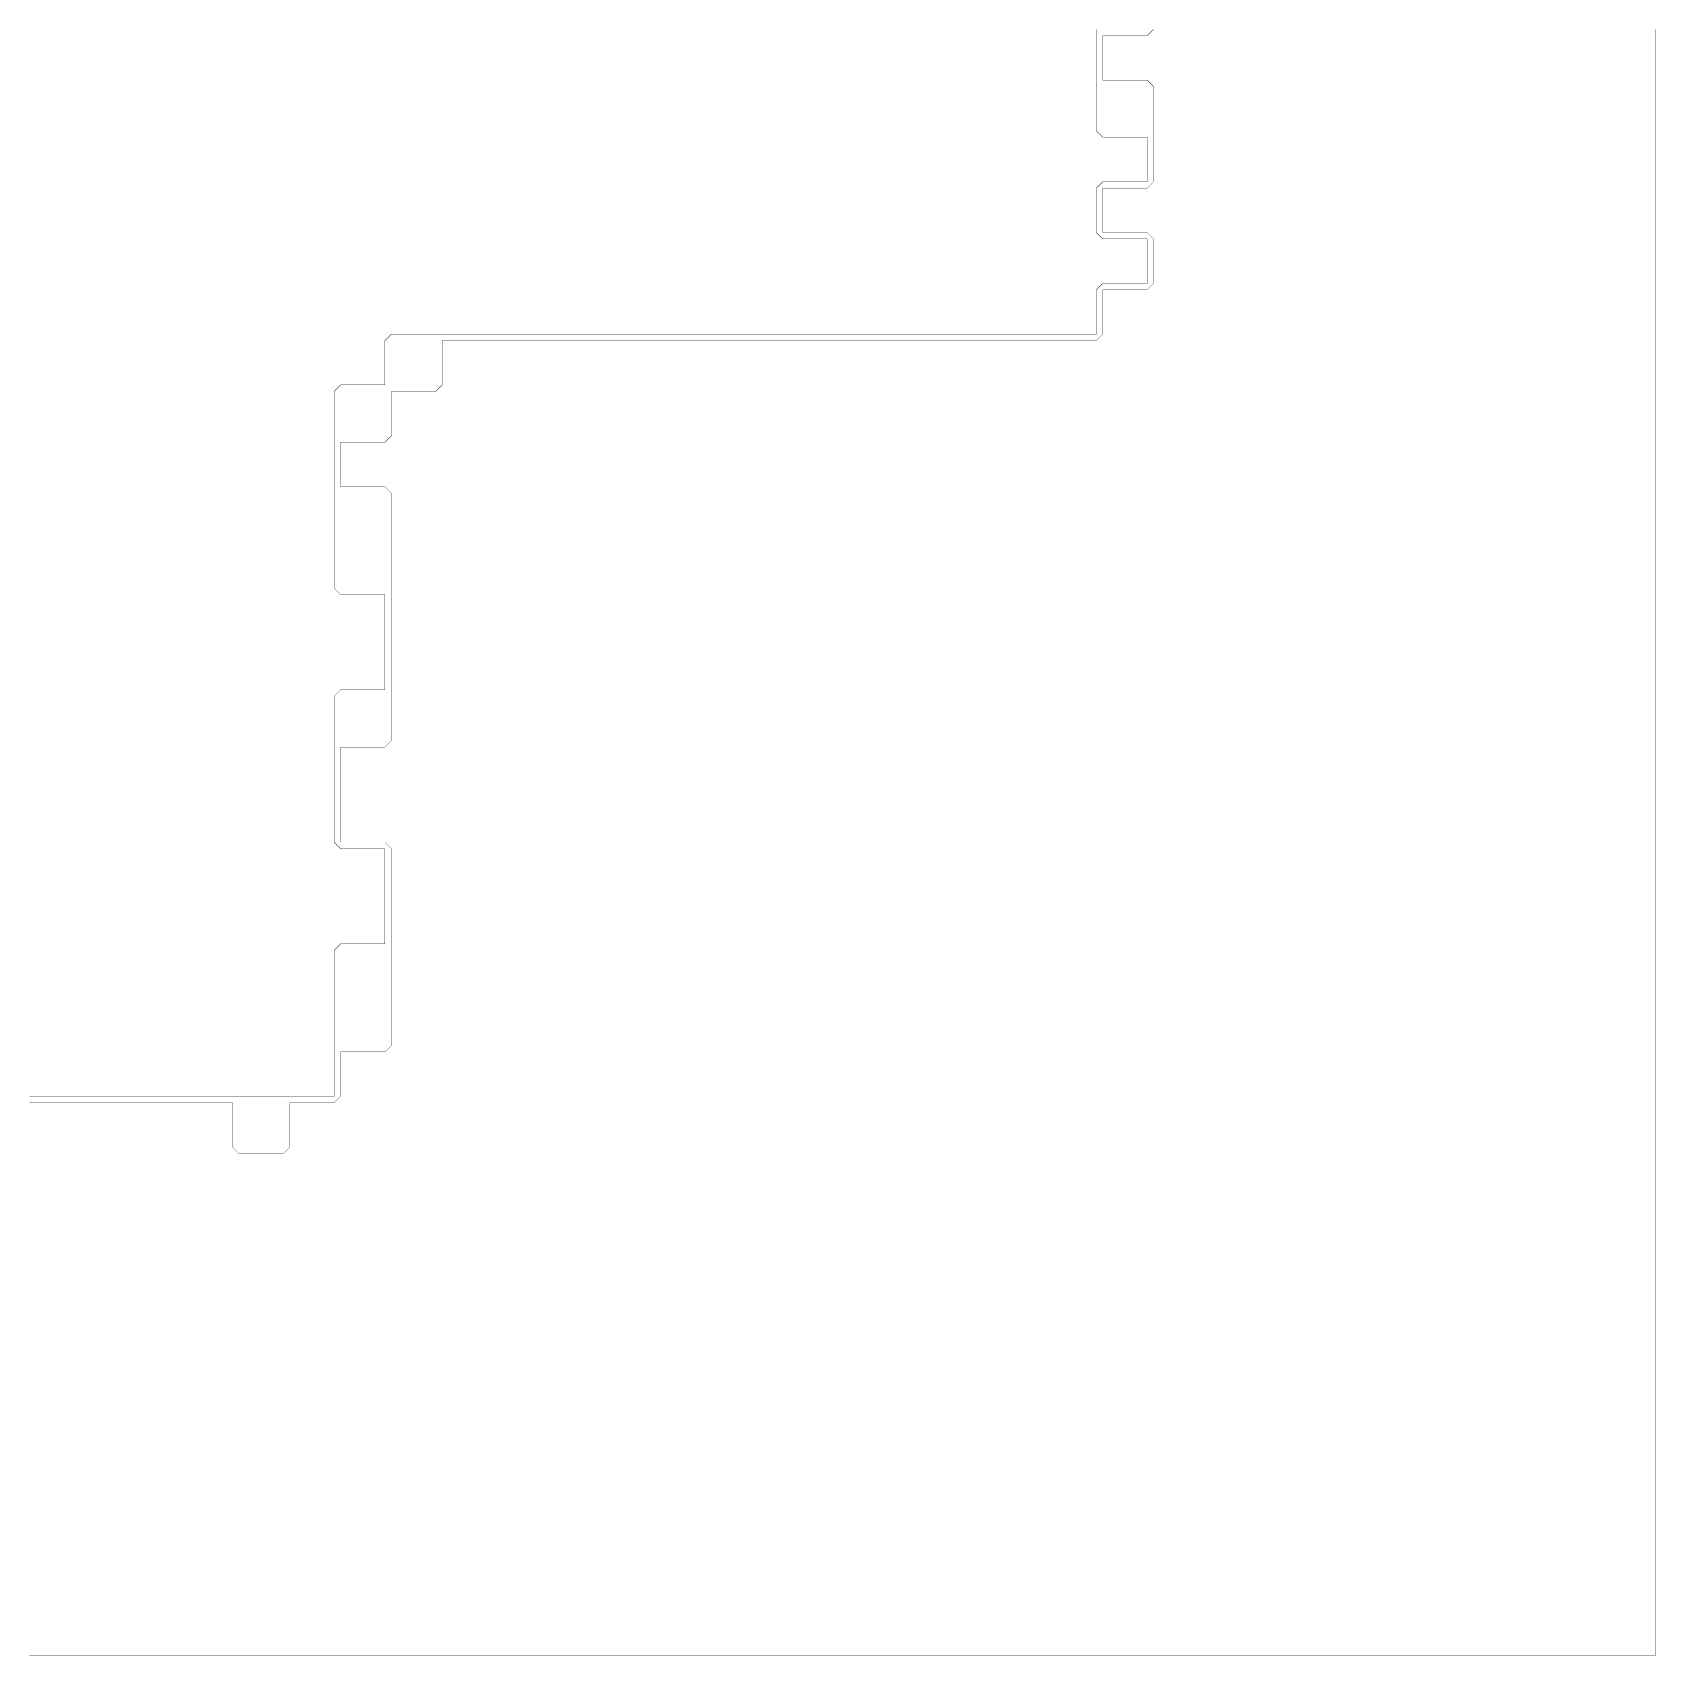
# Model space of a CAD drawing. Header units: metres. Extents: x 0 to 4990, y -4990 to 0.
# Drawn here: x 2495 to 4990, y -4990 to -2495 of the extents above; entities that cross this region are included whole.
import ezdxf

# ---------------------------------------------------------------- set-up
doc = ezdxf.new("R2010")
doc.units = ezdxf.units.M
doc.layers.add('conductor', color=1, linetype='Continuous')
doc.layers.add('substrate', color=5, linetype='Continuous')

msp = doc.modelspace()

# ---------------------------------------------------------------- linework, layer by layer
at = {"layer": 'conductor', "const_width": 0.5}
msp.add_lwpolyline([(2490.234375, -4130.859375), (2500, -4130.859375), (2509.765625, -4130.859375), (2519.53125, -4130.859375), (2529.296875, -4130.859375), (2539.0625, -4130.859375), (2548.828125, -4130.859375), (2558.59375, -4130.859375), (2568.359375, -4130.859375), (2578.125, -4130.859375), (2587.890625, -4130.859375), (2597.65625, -4130.859375), (2607.421875, -4130.859375), (2617.1875, -4130.859375), (2626.953125, -4130.859375), (2636.71875, -4130.859375), (2646.484375, -4130.859375), (2656.25, -4130.859375), (2666.015625, -4130.859375), (2675.78125, -4130.859375), (2685.546875, -4130.859375), (2695.3125, -4130.859375), (2705.078125, -4130.859375), (2714.84375, -4130.859375), (2724.609375, -4130.859375), (2734.375, -4130.859375), (2744.140625, -4130.859375), (2753.90625, -4130.859375), (2763.671875, -4130.859375), (2773.4375, -4130.859375), (2783.203125, -4130.859375), (2792.96875, -4130.859375), (2802.734375, -4130.859375), (2812.5, -4130.859375), (2822.265625, -4130.859375), (2832.03125, -4130.859375), (2841.796875, -4130.859375), (2851.5625, -4130.859375), (2861.328125, -4130.859375), (2871.09375, -4130.859375), (2880.859375, -4130.859375), (2890.625, -4130.859375), (2900.390625, -4130.859375), (2910.15625, -4130.859375), (2919.921875, -4130.859375), (2929.6875, -4130.859375), (2939.453125, -4130.859375), (2949.21875, -4130.859375), (2958.984375, -4130.859375), (2958.984375, -4121.09375), (2958.984375, -4111.328125), (2958.984375, -4101.5625), (2958.984375, -4091.796875), (2958.984375, -4082.03125), (2958.984375, -4072.265625), (2958.984375, -4062.5), (2958.984375, -4052.734375), (2958.984375, -4042.96875), (2958.984375, -4033.203125), (2958.984375, -4023.4375), (2958.984375, -4013.671875), (2958.984375, -4003.90625), (2958.984375, -3994.140625), (2958.984375, -3984.375), (2958.984375, -3974.609375), (2958.984375, -3964.84375), (2958.984375, -3955.078125), (2958.984375, -3945.3125), (2958.984375, -3935.546875), (2958.984375, -3925.78125), (2958.984375, -3916.015625), (2958.984375, -3906.25), (2968.75, -3896.484375), (2978.515625, -3896.484375), (2988.28125, -3896.484375), (2998.046875, -3896.484375), (3007.8125, -3896.484375), (3017.578125, -3896.484375), (3027.34375, -3896.484375), (3037.109375, -3896.484375), (3037.109375, -3886.71875), (3037.109375, -3876.953125), (3037.109375, -3867.1875), (3037.109375, -3857.421875), (3037.109375, -3847.65625), (3037.109375, -3837.890625), (3037.109375, -3828.125), (3037.109375, -3818.359375), (3037.109375, -3808.59375), (3037.109375, -3798.828125), (3037.109375, -3789.0625), (3037.109375, -3779.296875), (3037.109375, -3769.53125), (3037.109375, -3759.765625), (3037.109375, -3750), (3027.34375, -3750), (3017.578125, -3750), (3007.8125, -3750), (2998.046875, -3750), (2988.28125, -3750), (2978.515625, -3750), (2968.75, -3750), (2958.984375, -3740.234375), (2958.984375, -3730.46875), (2958.984375, -3720.703125), (2958.984375, -3710.9375), (2958.984375, -3701.171875), (2958.984375, -3691.40625), (2958.984375, -3681.640625), (2958.984375, -3671.875), (2958.984375, -3662.109375), (2958.984375, -3652.34375), (2958.984375, -3642.578125), (2958.984375, -3632.8125), (2958.984375, -3623.046875), (2958.984375, -3613.28125), (2958.984375, -3603.515625), (2958.984375, -3593.75), (2958.984375, -3583.984375), (2958.984375, -3574.21875), (2958.984375, -3564.453125), (2958.984375, -3554.6875), (2958.984375, -3544.921875), (2958.984375, -3535.15625), (2958.984375, -3525.390625), (2958.984375, -3515.625), (2968.75, -3505.859375), (2978.515625, -3505.859375), (2988.28125, -3505.859375), (2998.046875, -3505.859375), (3007.8125, -3505.859375), (3017.578125, -3505.859375), (3027.34375, -3505.859375), (3037.109375, -3505.859375), (3037.109375, -3496.09375), (3037.109375, -3486.328125), (3037.109375, -3476.5625), (3037.109375, -3466.796875), (3037.109375, -3457.03125), (3037.109375, -3447.265625), (3037.109375, -3437.5), (3037.109375, -3427.734375), (3037.109375, -3417.96875), (3037.109375, -3408.203125), (3037.109375, -3398.4375), (3037.109375, -3388.671875), (3037.109375, -3378.90625), (3037.109375, -3369.140625), (3037.109375, -3359.375), (3027.34375, -3359.375), (3017.578125, -3359.375), (3007.8125, -3359.375), (2998.046875, -3359.375), (2988.28125, -3359.375), (2978.515625, -3359.375), (2968.75, -3359.375), (2958.984375, -3349.609375), (2958.984375, -3339.84375), (2958.984375, -3330.078125), (2958.984375, -3320.3125), (2958.984375, -3310.546875), (2958.984375, -3300.78125), (2958.984375, -3291.015625), (2958.984375, -3281.25), (2958.984375, -3271.484375), (2958.984375, -3261.71875), (2958.984375, -3251.953125), (2958.984375, -3242.1875), (2958.984375, -3232.421875), (2958.984375, -3222.65625), (2958.984375, -3212.890625), (2958.984375, -3203.125), (2958.984375, -3193.359375), (2958.984375, -3183.59375), (2958.984375, -3173.828125), (2958.984375, -3164.0625), (2958.984375, -3154.296875), (2958.984375, -3144.53125), (2958.984375, -3134.765625), (2958.984375, -3125), (2958.984375, -3115.234375), (2958.984375, -3105.46875), (2958.984375, -3095.703125), (2958.984375, -3085.9375), (2958.984375, -3076.171875), (2958.984375, -3066.40625), (2958.984375, -3056.640625), (2958.984375, -3046.875), (2968.75, -3037.109375), (2978.515625, -3037.109375), (2988.28125, -3037.109375), (2998.046875, -3037.109375), (3007.8125, -3037.109375), (3017.578125, -3037.109375), (3027.34375, -3037.109375), (3037.109375, -3037.109375), (3037.109375, -3027.34375), (3037.109375, -3017.578125), (3037.109375, -3007.8125), (3037.109375, -2998.046875), (3037.109375, -2988.28125), (3037.109375, -2978.515625), (3037.109375, -2968.75), (3046.875, -2958.984375), (3056.640625, -2958.984375), (3066.40625, -2958.984375), (3076.171875, -2958.984375), (3085.9375, -2958.984375), (3095.703125, -2958.984375), (3105.46875, -2958.984375), (3115.234375, -2958.984375), (3125, -2958.984375), (3134.765625, -2958.984375), (3144.53125, -2958.984375), (3154.296875, -2958.984375), (3164.0625, -2958.984375), (3173.828125, -2958.984375), (3183.59375, -2958.984375), (3193.359375, -2958.984375), (3203.125, -2958.984375), (3212.890625, -2958.984375), (3222.65625, -2958.984375), (3232.421875, -2958.984375), (3242.1875, -2958.984375), (3251.953125, -2958.984375), (3261.71875, -2958.984375), (3271.484375, -2958.984375), (3281.25, -2958.984375), (3291.015625, -2958.984375), (3300.78125, -2958.984375), (3310.546875, -2958.984375), (3320.3125, -2958.984375), (3330.078125, -2958.984375), (3339.84375, -2958.984375), (3349.609375, -2958.984375), (3359.375, -2958.984375), (3369.140625, -2958.984375), (3378.90625, -2958.984375), (3388.671875, -2958.984375), (3398.4375, -2958.984375), (3408.203125, -2958.984375), (3417.96875, -2958.984375), (3427.734375, -2958.984375), (3437.5, -2958.984375), (3447.265625, -2958.984375), (3457.03125, -2958.984375), (3466.796875, -2958.984375), (3476.5625, -2958.984375), (3486.328125, -2958.984375), (3496.09375, -2958.984375), (3505.859375, -2958.984375), (3515.625, -2958.984375), (3525.390625, -2958.984375), (3535.15625, -2958.984375), (3544.921875, -2958.984375), (3554.6875, -2958.984375), (3564.453125, -2958.984375), (3574.21875, -2958.984375), (3583.984375, -2958.984375), (3593.75, -2958.984375), (3603.515625, -2958.984375), (3613.28125, -2958.984375), (3623.046875, -2958.984375), (3632.8125, -2958.984375), (3642.578125, -2958.984375), (3652.34375, -2958.984375), (3662.109375, -2958.984375), (3671.875, -2958.984375), (3681.640625, -2958.984375), (3691.40625, -2958.984375), (3701.171875, -2958.984375), (3710.9375, -2958.984375), (3720.703125, -2958.984375), (3730.46875, -2958.984375), (3740.234375, -2958.984375), (3750, -2958.984375), (3759.765625, -2958.984375), (3769.53125, -2958.984375), (3779.296875, -2958.984375), (3789.0625, -2958.984375), (3798.828125, -2958.984375), (3808.59375, -2958.984375), (3818.359375, -2958.984375), (3828.125, -2958.984375), (3837.890625, -2958.984375), (3847.65625, -2958.984375), (3857.421875, -2958.984375), (3867.1875, -2958.984375), (3876.953125, -2958.984375), (3886.71875, -2958.984375), (3896.484375, -2958.984375), (3906.25, -2958.984375), (3916.015625, -2958.984375), (3925.78125, -2958.984375), (3935.546875, -2958.984375), (3945.3125, -2958.984375), (3955.078125, -2958.984375), (3964.84375, -2958.984375), (3974.609375, -2958.984375), (3984.375, -2958.984375), (3994.140625, -2958.984375), (4003.90625, -2958.984375), (4013.671875, -2958.984375), (4023.4375, -2958.984375), (4033.203125, -2958.984375), (4042.96875, -2958.984375), (4052.734375, -2958.984375), (4062.5, -2958.984375), (4072.265625, -2958.984375), (4082.03125, -2958.984375), (4091.796875, -2958.984375), (4101.5625, -2958.984375), (4111.328125, -2958.984375), (4121.09375, -2958.984375), (4130.859375, -2958.984375), (4130.859375, -2949.21875), (4130.859375, -2939.453125), (4130.859375, -2929.6875), (4130.859375, -2919.921875), (4130.859375, -2910.15625), (4130.859375, -2900.390625), (4130.859375, -2890.625), (4140.625, -2880.859375), (4150.390625, -2880.859375), (4160.15625, -2880.859375), (4169.921875, -2880.859375), (4179.6875, -2880.859375), (4189.453125, -2880.859375), (4199.21875, -2880.859375), (4208.984375, -2880.859375), (4208.984375, -2871.09375), (4208.984375, -2861.328125), (4208.984375, -2851.5625), (4208.984375, -2841.796875), (4208.984375, -2832.03125), (4208.984375, -2822.265625), (4208.984375, -2812.5), (4199.21875, -2812.5), (4189.453125, -2812.5), (4179.6875, -2812.5), (4169.921875, -2812.5), (4160.15625, -2812.5), (4150.390625, -2812.5), (4140.625, -2812.5), (4130.859375, -2802.734375), (4130.859375, -2792.96875), (4130.859375, -2783.203125), (4130.859375, -2773.4375), (4130.859375, -2763.671875), (4130.859375, -2753.90625), (4130.859375, -2744.140625), (4130.859375, -2734.375), (4140.625, -2724.609375), (4150.390625, -2724.609375), (4160.15625, -2724.609375), (4169.921875, -2724.609375), (4179.6875, -2724.609375), (4189.453125, -2724.609375), (4199.21875, -2724.609375), (4208.984375, -2724.609375), (4208.984375, -2714.84375), (4208.984375, -2705.078125), (4208.984375, -2695.3125), (4208.984375, -2685.546875), (4208.984375, -2675.78125), (4208.984375, -2666.015625), (4208.984375, -2656.25), (4199.21875, -2656.25), (4189.453125, -2656.25), (4179.6875, -2656.25), (4169.921875, -2656.25), (4160.15625, -2656.25), (4150.390625, -2656.25), (4140.625, -2656.25), (4130.859375, -2646.484375), (4130.859375, -2636.71875), (4130.859375, -2626.953125), (4130.859375, -2617.1875), (4130.859375, -2607.421875), (4130.859375, -2597.65625), (4130.859375, -2587.890625), (4130.859375, -2578.125), (4130.859375, -2568.359375), (4130.859375, -2558.59375), (4130.859375, -2548.828125), (4130.859375, -2539.0625), (4130.859375, -2529.296875), (4130.859375, -2519.53125), (4130.859375, -2509.765625), (4130.859375, -2500), (4130.859375, -2490.234375)], dxfattribs=at)
at = {"layer": 'substrate', "const_width": 0.5}
for points in [[(2490.234375, -4990.234375), (2500, -4990.234375), (2509.765625, -4990.234375), (2519.53125, -4990.234375), (2529.296875, -4990.234375), (2539.0625, -4990.234375), (2548.828125, -4990.234375), (2558.59375, -4990.234375), (2568.359375, -4990.234375), (2578.125, -4990.234375), (2587.890625, -4990.234375), (2597.65625, -4990.234375), (2607.421875, -4990.234375), (2617.1875, -4990.234375), (2626.953125, -4990.234375), (2636.71875, -4990.234375), (2646.484375, -4990.234375), (2656.25, -4990.234375), (2666.015625, -4990.234375), (2675.78125, -4990.234375), (2685.546875, -4990.234375), (2695.3125, -4990.234375), (2705.078125, -4990.234375), (2714.84375, -4990.234375), (2724.609375, -4990.234375), (2734.375, -4990.234375), (2744.140625, -4990.234375), (2753.90625, -4990.234375), (2763.671875, -4990.234375), (2773.4375, -4990.234375), (2783.203125, -4990.234375), (2792.96875, -4990.234375), (2802.734375, -4990.234375), (2812.5, -4990.234375), (2822.265625, -4990.234375), (2832.03125, -4990.234375), (2841.796875, -4990.234375), (2851.5625, -4990.234375), (2861.328125, -4990.234375), (2871.09375, -4990.234375), (2880.859375, -4990.234375), (2890.625, -4990.234375), (2900.390625, -4990.234375), (2910.15625, -4990.234375), (2919.921875, -4990.234375), (2929.6875, -4990.234375), (2939.453125, -4990.234375), (2949.21875, -4990.234375), (2958.984375, -4990.234375), (2968.75, -4990.234375), (2978.515625, -4990.234375), (2988.28125, -4990.234375), (2998.046875, -4990.234375), (3007.8125, -4990.234375), (3017.578125, -4990.234375), (3027.34375, -4990.234375), (3037.109375, -4990.234375), (3046.875, -4990.234375), (3056.640625, -4990.234375), (3066.40625, -4990.234375), (3076.171875, -4990.234375), (3085.9375, -4990.234375), (3095.703125, -4990.234375), (3105.46875, -4990.234375), (3115.234375, -4990.234375), (3125, -4990.234375), (3134.765625, -4990.234375), (3144.53125, -4990.234375), (3154.296875, -4990.234375), (3164.0625, -4990.234375), (3173.828125, -4990.234375), (3183.59375, -4990.234375), (3193.359375, -4990.234375), (3203.125, -4990.234375), (3212.890625, -4990.234375), (3222.65625, -4990.234375), (3232.421875, -4990.234375), (3242.1875, -4990.234375), (3251.953125, -4990.234375), (3261.71875, -4990.234375), (3271.484375, -4990.234375), (3281.25, -4990.234375), (3291.015625, -4990.234375), (3300.78125, -4990.234375), (3310.546875, -4990.234375), (3320.3125, -4990.234375), (3330.078125, -4990.234375), (3339.84375, -4990.234375), (3349.609375, -4990.234375), (3359.375, -4990.234375), (3369.140625, -4990.234375), (3378.90625, -4990.234375), (3388.671875, -4990.234375), (3398.4375, -4990.234375), (3408.203125, -4990.234375), (3417.96875, -4990.234375), (3427.734375, -4990.234375), (3437.5, -4990.234375), (3447.265625, -4990.234375), (3457.03125, -4990.234375), (3466.796875, -4990.234375), (3476.5625, -4990.234375), (3486.328125, -4990.234375), (3496.09375, -4990.234375), (3505.859375, -4990.234375), (3515.625, -4990.234375), (3525.390625, -4990.234375), (3535.15625, -4990.234375), (3544.921875, -4990.234375), (3554.6875, -4990.234375), (3564.453125, -4990.234375), (3574.21875, -4990.234375), (3583.984375, -4990.234375), (3593.75, -4990.234375), (3603.515625, -4990.234375), (3613.28125, -4990.234375), (3623.046875, -4990.234375), (3632.8125, -4990.234375), (3642.578125, -4990.234375), (3652.34375, -4990.234375), (3662.109375, -4990.234375), (3671.875, -4990.234375), (3681.640625, -4990.234375), (3691.40625, -4990.234375), (3701.171875, -4990.234375), (3710.9375, -4990.234375), (3720.703125, -4990.234375), (3730.46875, -4990.234375), (3740.234375, -4990.234375), (3750, -4990.234375), (3759.765625, -4990.234375), (3769.53125, -4990.234375), (3779.296875, -4990.234375), (3789.0625, -4990.234375), (3798.828125, -4990.234375), (3808.59375, -4990.234375), (3818.359375, -4990.234375), (3828.125, -4990.234375), (3837.890625, -4990.234375), (3847.65625, -4990.234375), (3857.421875, -4990.234375), (3867.1875, -4990.234375), (3876.953125, -4990.234375), (3886.71875, -4990.234375), (3896.484375, -4990.234375), (3906.25, -4990.234375), (3916.015625, -4990.234375), (3925.78125, -4990.234375), (3935.546875, -4990.234375), (3945.3125, -4990.234375), (3955.078125, -4990.234375), (3964.84375, -4990.234375), (3974.609375, -4990.234375), (3984.375, -4990.234375), (3994.140625, -4990.234375), (4003.90625, -4990.234375), (4013.671875, -4990.234375), (4023.4375, -4990.234375), (4033.203125, -4990.234375), (4042.96875, -4990.234375), (4052.734375, -4990.234375), (4062.5, -4990.234375), (4072.265625, -4990.234375), (4082.03125, -4990.234375), (4091.796875, -4990.234375), (4101.5625, -4990.234375), (4111.328125, -4990.234375), (4121.09375, -4990.234375), (4130.859375, -4990.234375), (4140.625, -4990.234375), (4150.390625, -4990.234375), (4160.15625, -4990.234375), (4169.921875, -4990.234375), (4179.6875, -4990.234375), (4189.453125, -4990.234375), (4199.21875, -4990.234375), (4208.984375, -4990.234375), (4218.75, -4990.234375), (4228.515625, -4990.234375), (4238.28125, -4990.234375), (4248.046875, -4990.234375), (4257.8125, -4990.234375), (4267.578125, -4990.234375), (4277.34375, -4990.234375), (4287.109375, -4990.234375), (4296.875, -4990.234375), (4306.640625, -4990.234375), (4316.40625, -4990.234375), (4326.171875, -4990.234375), (4335.9375, -4990.234375), (4345.703125, -4990.234375), (4355.46875, -4990.234375), (4365.234375, -4990.234375), (4375, -4990.234375), (4384.765625, -4990.234375), (4394.53125, -4990.234375), (4404.296875, -4990.234375), (4414.0625, -4990.234375), (4423.828125, -4990.234375), (4433.59375, -4990.234375), (4443.359375, -4990.234375), (4453.125, -4990.234375), (4462.890625, -4990.234375), (4472.65625, -4990.234375), (4482.421875, -4990.234375), (4492.1875, -4990.234375), (4501.953125, -4990.234375), (4511.71875, -4990.234375), (4521.484375, -4990.234375), (4531.25, -4990.234375), (4541.015625, -4990.234375), (4550.78125, -4990.234375), (4560.546875, -4990.234375), (4570.3125, -4990.234375), (4580.078125, -4990.234375), (4589.84375, -4990.234375), (4599.609375, -4990.234375), (4609.375, -4990.234375), (4619.140625, -4990.234375), (4628.90625, -4990.234375), (4638.671875, -4990.234375), (4648.4375, -4990.234375), (4658.203125, -4990.234375), (4667.96875, -4990.234375), (4677.734375, -4990.234375), (4687.5, -4990.234375), (4697.265625, -4990.234375), (4707.03125, -4990.234375), (4716.796875, -4990.234375), (4726.5625, -4990.234375), (4736.328125, -4990.234375), (4746.09375, -4990.234375), (4755.859375, -4990.234375), (4765.625, -4990.234375), (4775.390625, -4990.234375), (4785.15625, -4990.234375), (4794.921875, -4990.234375), (4804.6875, -4990.234375), (4814.453125, -4990.234375), (4824.21875, -4990.234375), (4833.984375, -4990.234375), (4843.75, -4990.234375), (4853.515625, -4990.234375), (4863.28125, -4990.234375), (4873.046875, -4990.234375), (4882.8125, -4990.234375), (4892.578125, -4990.234375), (4902.34375, -4990.234375), (4912.109375, -4990.234375), (4921.875, -4990.234375), (4931.640625, -4990.234375), (4941.40625, -4990.234375), (4951.171875, -4990.234375), (4960.9375, -4990.234375), (4970.703125, -4990.234375), (4980.46875, -4990.234375), (4990.234375, -4990.234375), (4990.234375, -4980.46875), (4990.234375, -4970.703125), (4990.234375, -4960.9375), (4990.234375, -4951.171875), (4990.234375, -4941.40625), (4990.234375, -4931.640625), (4990.234375, -4921.875), (4990.234375, -4912.109375), (4990.234375, -4902.34375), (4990.234375, -4892.578125), (4990.234375, -4882.8125), (4990.234375, -4873.046875), (4990.234375, -4863.28125), (4990.234375, -4853.515625), (4990.234375, -4843.75), (4990.234375, -4833.984375), (4990.234375, -4824.21875), (4990.234375, -4814.453125), (4990.234375, -4804.6875), (4990.234375, -4794.921875), (4990.234375, -4785.15625), (4990.234375, -4775.390625), (4990.234375, -4765.625), (4990.234375, -4755.859375), (4990.234375, -4746.09375), (4990.234375, -4736.328125), (4990.234375, -4726.5625), (4990.234375, -4716.796875), (4990.234375, -4707.03125), (4990.234375, -4697.265625), (4990.234375, -4687.5), (4990.234375, -4677.734375), (4990.234375, -4667.96875), (4990.234375, -4658.203125), (4990.234375, -4648.4375), (4990.234375, -4638.671875), (4990.234375, -4628.90625), (4990.234375, -4619.140625), (4990.234375, -4609.375), (4990.234375, -4599.609375), (4990.234375, -4589.84375), (4990.234375, -4580.078125), (4990.234375, -4570.3125), (4990.234375, -4560.546875), (4990.234375, -4550.78125), (4990.234375, -4541.015625), (4990.234375, -4531.25), (4990.234375, -4521.484375), (4990.234375, -4511.71875), (4990.234375, -4501.953125), (4990.234375, -4492.1875), (4990.234375, -4482.421875), (4990.234375, -4472.65625), (4990.234375, -4462.890625), (4990.234375, -4453.125), (4990.234375, -4443.359375), (4990.234375, -4433.59375), (4990.234375, -4423.828125), (4990.234375, -4414.0625), (4990.234375, -4404.296875), (4990.234375, -4394.53125), (4990.234375, -4384.765625), (4990.234375, -4375), (4990.234375, -4365.234375), (4990.234375, -4355.46875), (4990.234375, -4345.703125), (4990.234375, -4335.9375), (4990.234375, -4326.171875), (4990.234375, -4316.40625), (4990.234375, -4306.640625), (4990.234375, -4296.875), (4990.234375, -4287.109375), (4990.234375, -4277.34375), (4990.234375, -4267.578125), (4990.234375, -4257.8125), (4990.234375, -4248.046875), (4990.234375, -4238.28125), (4990.234375, -4228.515625), (4990.234375, -4218.75), (4990.234375, -4208.984375), (4990.234375, -4199.21875), (4990.234375, -4189.453125), (4990.234375, -4179.6875), (4990.234375, -4169.921875), (4990.234375, -4160.15625), (4990.234375, -4150.390625), (4990.234375, -4140.625), (4990.234375, -4130.859375), (4990.234375, -4121.09375), (4990.234375, -4111.328125), (4990.234375, -4101.5625), (4990.234375, -4091.796875), (4990.234375, -4082.03125), (4990.234375, -4072.265625), (4990.234375, -4062.5), (4990.234375, -4052.734375), (4990.234375, -4042.96875), (4990.234375, -4033.203125), (4990.234375, -4023.4375), (4990.234375, -4013.671875), (4990.234375, -4003.90625), (4990.234375, -3994.140625), (4990.234375, -3984.375), (4990.234375, -3974.609375), (4990.234375, -3964.84375), (4990.234375, -3955.078125), (4990.234375, -3945.3125), (4990.234375, -3935.546875), (4990.234375, -3925.78125), (4990.234375, -3916.015625), (4990.234375, -3906.25), (4990.234375, -3896.484375), (4990.234375, -3886.71875), (4990.234375, -3876.953125), (4990.234375, -3867.1875), (4990.234375, -3857.421875), (4990.234375, -3847.65625), (4990.234375, -3837.890625), (4990.234375, -3828.125), (4990.234375, -3818.359375), (4990.234375, -3808.59375), (4990.234375, -3798.828125), (4990.234375, -3789.0625), (4990.234375, -3779.296875), (4990.234375, -3769.53125), (4990.234375, -3759.765625), (4990.234375, -3750), (4990.234375, -3740.234375), (4990.234375, -3730.46875), (4990.234375, -3720.703125), (4990.234375, -3710.9375), (4990.234375, -3701.171875), (4990.234375, -3691.40625), (4990.234375, -3681.640625), (4990.234375, -3671.875), (4990.234375, -3662.109375), (4990.234375, -3652.34375), (4990.234375, -3642.578125), (4990.234375, -3632.8125), (4990.234375, -3623.046875), (4990.234375, -3613.28125), (4990.234375, -3603.515625), (4990.234375, -3593.75), (4990.234375, -3583.984375), (4990.234375, -3574.21875), (4990.234375, -3564.453125), (4990.234375, -3554.6875), (4990.234375, -3544.921875), (4990.234375, -3535.15625), (4990.234375, -3525.390625), (4990.234375, -3515.625), (4990.234375, -3505.859375), (4990.234375, -3496.09375), (4990.234375, -3486.328125), (4990.234375, -3476.5625), (4990.234375, -3466.796875), (4990.234375, -3457.03125), (4990.234375, -3447.265625), (4990.234375, -3437.5), (4990.234375, -3427.734375), (4990.234375, -3417.96875), (4990.234375, -3408.203125), (4990.234375, -3398.4375), (4990.234375, -3388.671875), (4990.234375, -3378.90625), (4990.234375, -3369.140625), (4990.234375, -3359.375), (4990.234375, -3349.609375), (4990.234375, -3339.84375), (4990.234375, -3330.078125), (4990.234375, -3320.3125), (4990.234375, -3310.546875), (4990.234375, -3300.78125), (4990.234375, -3291.015625), (4990.234375, -3281.25), (4990.234375, -3271.484375), (4990.234375, -3261.71875), (4990.234375, -3251.953125), (4990.234375, -3242.1875), (4990.234375, -3232.421875), (4990.234375, -3222.65625), (4990.234375, -3212.890625), (4990.234375, -3203.125), (4990.234375, -3193.359375), (4990.234375, -3183.59375), (4990.234375, -3173.828125), (4990.234375, -3164.0625), (4990.234375, -3154.296875), (4990.234375, -3144.53125), (4990.234375, -3134.765625), (4990.234375, -3125), (4990.234375, -3115.234375), (4990.234375, -3105.46875), (4990.234375, -3095.703125), (4990.234375, -3085.9375), (4990.234375, -3076.171875), (4990.234375, -3066.40625), (4990.234375, -3056.640625), (4990.234375, -3046.875), (4990.234375, -3037.109375), (4990.234375, -3027.34375), (4990.234375, -3017.578125), (4990.234375, -3007.8125), (4990.234375, -2998.046875), (4990.234375, -2988.28125), (4990.234375, -2978.515625), (4990.234375, -2968.75), (4990.234375, -2958.984375), (4990.234375, -2949.21875), (4990.234375, -2939.453125), (4990.234375, -2929.6875), (4990.234375, -2919.921875), (4990.234375, -2910.15625), (4990.234375, -2900.390625), (4990.234375, -2890.625), (4990.234375, -2880.859375), (4990.234375, -2871.09375), (4990.234375, -2861.328125), (4990.234375, -2851.5625), (4990.234375, -2841.796875), (4990.234375, -2832.03125), (4990.234375, -2822.265625), (4990.234375, -2812.5), (4990.234375, -2802.734375), (4990.234375, -2792.96875), (4990.234375, -2783.203125), (4990.234375, -2773.4375), (4990.234375, -2763.671875), (4990.234375, -2753.90625), (4990.234375, -2744.140625), (4990.234375, -2734.375), (4990.234375, -2724.609375), (4990.234375, -2714.84375), (4990.234375, -2705.078125), (4990.234375, -2695.3125), (4990.234375, -2685.546875), (4990.234375, -2675.78125), (4990.234375, -2666.015625), (4990.234375, -2656.25), (4990.234375, -2646.484375), (4990.234375, -2636.71875), (4990.234375, -2626.953125), (4990.234375, -2617.1875), (4990.234375, -2607.421875), (4990.234375, -2597.65625), (4990.234375, -2587.890625), (4990.234375, -2578.125), (4990.234375, -2568.359375), (4990.234375, -2558.59375), (4990.234375, -2548.828125), (4990.234375, -2539.0625), (4990.234375, -2529.296875), (4990.234375, -2519.53125), (4990.234375, -2509.765625), (4990.234375, -2500), (4990.234375, -2490.234375)], [(4218.75, -2490.234375), (4208.984375, -2500), (4199.21875, -2500), (4189.453125, -2500), (4179.6875, -2500), (4169.921875, -2500), (4160.15625, -2500), (4150.390625, -2500), (4140.625, -2500), (4140.625, -2509.765625), (4140.625, -2519.53125), (4140.625, -2529.296875), (4140.625, -2539.0625), (4140.625, -2548.828125), (4140.625, -2558.59375), (4140.625, -2568.359375), (4150.390625, -2568.359375), (4160.15625, -2568.359375), (4169.921875, -2568.359375), (4179.6875, -2568.359375), (4189.453125, -2568.359375), (4199.21875, -2568.359375), (4208.984375, -2568.359375), (4218.75, -2578.125), (4218.75, -2587.890625), (4218.75, -2597.65625), (4218.75, -2607.421875), (4218.75, -2617.1875), (4218.75, -2626.953125), (4218.75, -2636.71875), (4218.75, -2646.484375), (4218.75, -2656.25), (4218.75, -2666.015625), (4218.75, -2675.78125), (4218.75, -2685.546875), (4218.75, -2695.3125), (4218.75, -2705.078125), (4218.75, -2714.84375), (4218.75, -2724.609375), (4208.984375, -2734.375), (4199.21875, -2734.375), (4189.453125, -2734.375), (4179.6875, -2734.375), (4169.921875, -2734.375), (4160.15625, -2734.375), (4150.390625, -2734.375), (4140.625, -2734.375), (4140.625, -2744.140625), (4140.625, -2753.90625), (4140.625, -2763.671875), (4140.625, -2773.4375), (4140.625, -2783.203125), (4140.625, -2792.96875), (4140.625, -2802.734375), (4150.390625, -2802.734375), (4160.15625, -2802.734375), (4169.921875, -2802.734375), (4179.6875, -2802.734375), (4189.453125, -2802.734375), (4199.21875, -2802.734375), (4208.984375, -2802.734375), (4218.75, -2812.5), (4218.75, -2822.265625), (4218.75, -2832.03125), (4218.75, -2841.796875), (4218.75, -2851.5625), (4218.75, -2861.328125), (4218.75, -2871.09375), (4218.75, -2880.859375), (4208.984375, -2890.625), (4199.21875, -2890.625), (4189.453125, -2890.625), (4179.6875, -2890.625), (4169.921875, -2890.625), (4160.15625, -2890.625), (4150.390625, -2890.625), (4140.625, -2890.625), (4140.625, -2900.390625), (4140.625, -2910.15625), (4140.625, -2919.921875), (4140.625, -2929.6875), (4140.625, -2939.453125), (4140.625, -2949.21875), (4140.625, -2958.984375), (4130.859375, -2968.75), (4121.09375, -2968.75), (4111.328125, -2968.75), (4101.5625, -2968.75), (4091.796875, -2968.75), (4082.03125, -2968.75), (4072.265625, -2968.75), (4062.5, -2968.75), (4052.734375, -2968.75), (4042.96875, -2968.75), (4033.203125, -2968.75), (4023.4375, -2968.75), (4013.671875, -2968.75), (4003.90625, -2968.75), (3994.140625, -2968.75), (3984.375, -2968.75), (3974.609375, -2968.75), (3964.84375, -2968.75), (3955.078125, -2968.75), (3945.3125, -2968.75), (3935.546875, -2968.75), (3925.78125, -2968.75), (3916.015625, -2968.75), (3906.25, -2968.75), (3896.484375, -2968.75), (3886.71875, -2968.75), (3876.953125, -2968.75), (3867.1875, -2968.75), (3857.421875, -2968.75), (3847.65625, -2968.75), (3837.890625, -2968.75), (3828.125, -2968.75), (3818.359375, -2968.75), (3808.59375, -2968.75), (3798.828125, -2968.75), (3789.0625, -2968.75), (3779.296875, -2968.75), (3769.53125, -2968.75), (3759.765625, -2968.75), (3750, -2968.75), (3740.234375, -2968.75), (3730.46875, -2968.75), (3720.703125, -2968.75), (3710.9375, -2968.75), (3701.171875, -2968.75), (3691.40625, -2968.75), (3681.640625, -2968.75), (3671.875, -2968.75), (3662.109375, -2968.75), (3652.34375, -2968.75), (3642.578125, -2968.75), (3632.8125, -2968.75), (3623.046875, -2968.75), (3613.28125, -2968.75), (3603.515625, -2968.75), (3593.75, -2968.75), (3583.984375, -2968.75), (3574.21875, -2968.75), (3564.453125, -2968.75), (3554.6875, -2968.75), (3544.921875, -2968.75), (3535.15625, -2968.75), (3525.390625, -2968.75), (3515.625, -2968.75), (3505.859375, -2968.75), (3496.09375, -2968.75), (3486.328125, -2968.75), (3476.5625, -2968.75), (3466.796875, -2968.75), (3457.03125, -2968.75), (3447.265625, -2968.75), (3437.5, -2968.75), (3427.734375, -2968.75), (3417.96875, -2968.75), (3408.203125, -2968.75), (3398.4375, -2968.75), (3388.671875, -2968.75), (3378.90625, -2968.75), (3369.140625, -2968.75), (3359.375, -2968.75), (3349.609375, -2968.75), (3339.84375, -2968.75), (3330.078125, -2968.75), (3320.3125, -2968.75), (3310.546875, -2968.75), (3300.78125, -2968.75), (3291.015625, -2968.75), (3281.25, -2968.75), (3271.484375, -2968.75), (3261.71875, -2968.75), (3251.953125, -2968.75), (3242.1875, -2968.75), (3232.421875, -2968.75), (3222.65625, -2968.75), (3212.890625, -2968.75), (3203.125, -2968.75), (3193.359375, -2968.75), (3183.59375, -2968.75), (3173.828125, -2968.75), (3164.0625, -2968.75), (3154.296875, -2968.75), (3144.53125, -2968.75), (3134.765625, -2968.75), (3125, -2968.75), (3125, -2978.515625), (3125, -2988.28125), (3125, -2998.046875), (3125, -3007.8125), (3125, -3017.578125), (3125, -3027.34375), (3125, -3037.109375), (3115.234375, -3046.875), (3105.46875, -3046.875), (3095.703125, -3046.875), (3085.9375, -3046.875), (3076.171875, -3046.875), (3066.40625, -3046.875), (3056.640625, -3046.875), (3046.875, -3046.875), (3046.875, -3056.640625), (3046.875, -3066.40625), (3046.875, -3076.171875), (3046.875, -3085.9375), (3046.875, -3095.703125), (3046.875, -3105.46875), (3046.875, -3115.234375), (3037.109375, -3125), (3027.34375, -3125), (3017.578125, -3125), (3007.8125, -3125), (2998.046875, -3125), (2988.28125, -3125), (2978.515625, -3125), (2968.75, -3125), (2968.75, -3134.765625), (2968.75, -3144.53125), (2968.75, -3154.296875), (2968.75, -3164.0625), (2968.75, -3173.828125), (2968.75, -3183.59375), (2968.75, -3193.359375), (2978.515625, -3193.359375), (2988.28125, -3193.359375), (2998.046875, -3193.359375), (3007.8125, -3193.359375), (3017.578125, -3193.359375), (3027.34375, -3193.359375), (3037.109375, -3193.359375), (3046.875, -3203.125), (3046.875, -3212.890625), (3046.875, -3222.65625), (3046.875, -3232.421875), (3046.875, -3242.1875), (3046.875, -3251.953125), (3046.875, -3261.71875), (3046.875, -3271.484375), (3046.875, -3281.25), (3046.875, -3291.015625), (3046.875, -3300.78125), (3046.875, -3310.546875), (3046.875, -3320.3125), (3046.875, -3330.078125), (3046.875, -3339.84375), (3046.875, -3349.609375), (3046.875, -3359.375), (3046.875, -3369.140625), (3046.875, -3378.90625), (3046.875, -3388.671875), (3046.875, -3398.4375), (3046.875, -3408.203125), (3046.875, -3417.96875), (3046.875, -3427.734375), (3046.875, -3437.5), (3046.875, -3447.265625), (3046.875, -3457.03125), (3046.875, -3466.796875), (3046.875, -3476.5625), (3046.875, -3486.328125), (3046.875, -3496.09375), (3046.875, -3505.859375), (3046.875, -3515.625), (3046.875, -3525.390625), (3046.875, -3535.15625), (3046.875, -3544.921875), (3046.875, -3554.6875), (3046.875, -3564.453125), (3046.875, -3574.21875), (3046.875, -3583.984375), (3037.109375, -3593.75), (3027.34375, -3593.75), (3017.578125, -3593.75), (3007.8125, -3593.75), (2998.046875, -3593.75), (2988.28125, -3593.75), (2978.515625, -3593.75), (2968.75, -3593.75), (2968.75, -3603.515625), (2968.75, -3613.28125), (2968.75, -3623.046875), (2968.75, -3632.8125), (2968.75, -3642.578125), (2968.75, -3652.34375), (2968.75, -3662.109375), (2968.75, -3671.875), (2968.75, -3681.640625), (2968.75, -3691.40625), (2968.75, -3701.171875), (2968.75, -3710.9375), (2968.75, -3720.703125), (2968.75, -3730.46875), (2968.75, -3740.234375), (2978.515625, -3740.234375), (2988.28125, -3740.234375), (2998.046875, -3740.234375), (3007.8125, -3740.234375), (3017.578125, -3740.234375), (3027.34375, -3740.234375), (3037.109375, -3740.234375), (3046.875, -3750), (3046.875, -3759.765625), (3046.875, -3769.53125), (3046.875, -3779.296875), (3046.875, -3789.0625), (3046.875, -3798.828125), (3046.875, -3808.59375), (3046.875, -3818.359375), (3046.875, -3828.125), (3046.875, -3837.890625), (3046.875, -3847.65625), (3046.875, -3857.421875), (3046.875, -3867.1875), (3046.875, -3876.953125), (3046.875, -3886.71875), (3046.875, -3896.484375), (3046.875, -3906.25), (3046.875, -3916.015625), (3046.875, -3925.78125), (3046.875, -3935.546875), (3046.875, -3945.3125), (3046.875, -3955.078125), (3046.875, -3964.84375), (3046.875, -3974.609375), (3046.875, -3984.375), (3046.875, -3994.140625), (3046.875, -4003.90625), (3046.875, -4013.671875), (3046.875, -4023.4375), (3046.875, -4033.203125), (3046.875, -4042.96875), (3046.875, -4052.734375), (3037.109375, -4062.5), (3027.34375, -4062.5), (3017.578125, -4062.5), (3007.8125, -4062.5), (2998.046875, -4062.5), (2988.28125, -4062.5), (2978.515625, -4062.5), (2968.75, -4062.5), (2968.75, -4072.265625), (2968.75, -4082.03125), (2968.75, -4091.796875), (2968.75, -4101.5625), (2968.75, -4111.328125), (2968.75, -4121.09375), (2968.75, -4130.859375), (2958.984375, -4140.625), (2949.21875, -4140.625), (2939.453125, -4140.625), (2929.6875, -4140.625), (2919.921875, -4140.625), (2910.15625, -4140.625), (2900.390625, -4140.625), (2890.625, -4140.625), (2890.625, -4150.390625), (2890.625, -4160.15625), (2890.625, -4169.921875), (2890.625, -4179.6875), (2890.625, -4189.453125), (2890.625, -4199.21875), (2890.625, -4208.984375), (2880.859375, -4218.75), (2871.09375, -4218.75), (2861.328125, -4218.75), (2851.5625, -4218.75), (2841.796875, -4218.75), (2832.03125, -4218.75), (2822.265625, -4218.75), (2812.5, -4218.75), (2802.734375, -4208.984375), (2802.734375, -4199.21875), (2802.734375, -4189.453125), (2802.734375, -4179.6875), (2802.734375, -4169.921875), (2802.734375, -4160.15625), (2802.734375, -4150.390625), (2802.734375, -4140.625), (2792.96875, -4140.625), (2783.203125, -4140.625), (2773.4375, -4140.625), (2763.671875, -4140.625), (2753.90625, -4140.625), (2744.140625, -4140.625), (2734.375, -4140.625), (2724.609375, -4140.625), (2714.84375, -4140.625), (2705.078125, -4140.625), (2695.3125, -4140.625), (2685.546875, -4140.625), (2675.78125, -4140.625), (2666.015625, -4140.625), (2656.25, -4140.625), (2646.484375, -4140.625), (2636.71875, -4140.625), (2626.953125, -4140.625), (2617.1875, -4140.625), (2607.421875, -4140.625), (2597.65625, -4140.625), (2587.890625, -4140.625), (2578.125, -4140.625), (2568.359375, -4140.625), (2558.59375, -4140.625), (2548.828125, -4140.625), (2539.0625, -4140.625), (2529.296875, -4140.625), (2519.53125, -4140.625), (2509.765625, -4140.625), (2500, -4140.625), (2490.234375, -4140.625)]]:
    msp.add_lwpolyline(points, dxfattribs=at)

doc.saveas('drawing.dxf')
